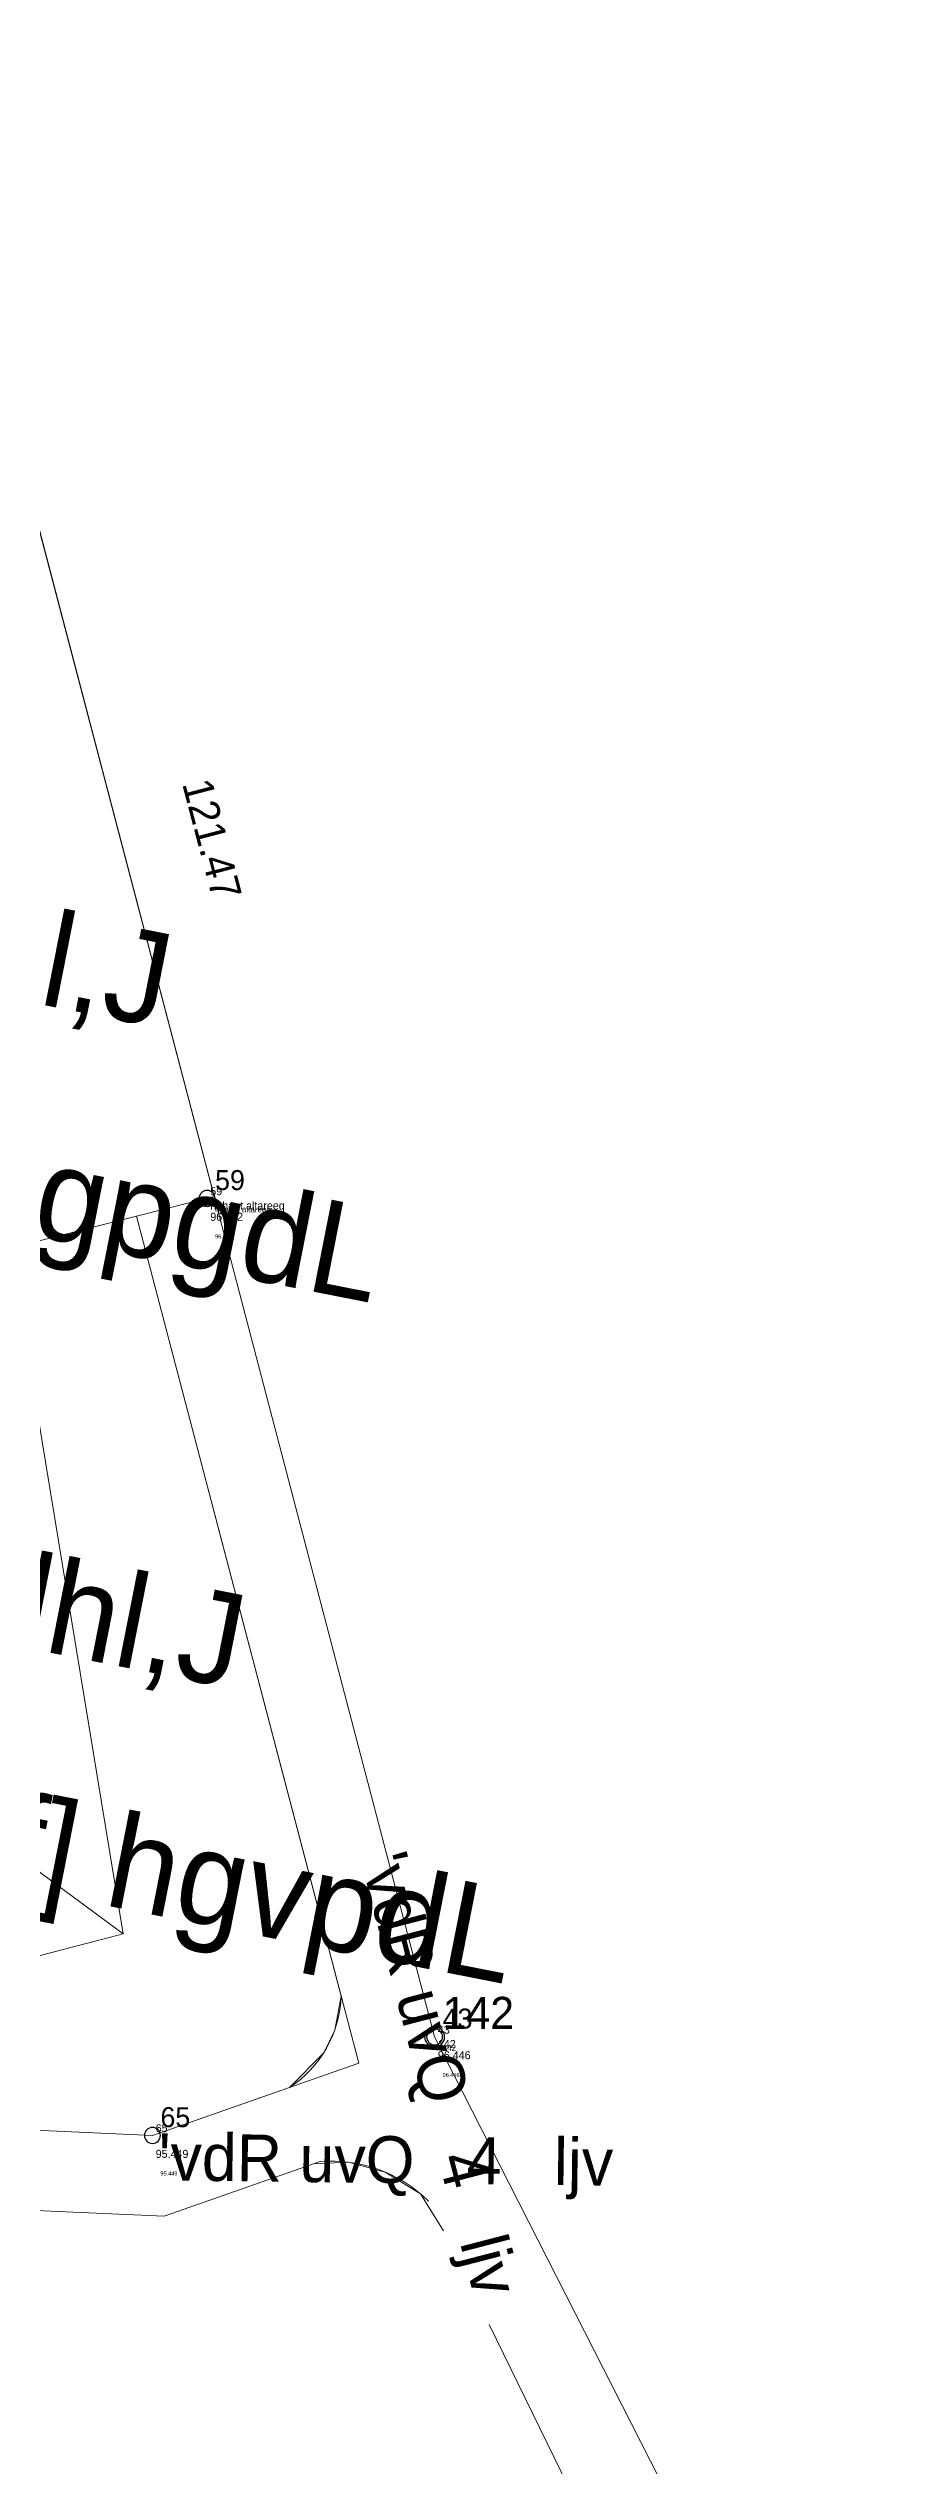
# Model space of a CAD drawing. Header units: metres. Extents: x 151242 to 151572, y 179622 to 180002.
# Drawn here: x 151395.6 to 151437.6, y 179811.9 to 179932.7 of the extents above; entities that cross this region are included whole.
import ezdxf

# ---------------------------------------------------------------- set-up
doc = ezdxf.new("R2010")
doc.units = ezdxf.units.M
doc.layers.get('0').update_dxf_attribs({"linetype": 'CONTINUOUS'})
for name, color, linetype in [('142', 7, 'CONTINUOUS'), ('DIM', 12, 'CONTINUOUS'), ('DIM6', 2, 'CONTINUOUS'), ('FRAME', 7, 'CONTINUOUS'), ('nehaet', 7, 'CONTINUOUS'), ('Point_Codes', 7, 'CONTINUOUS'), ('Point_Elevations', 7, 'CONTINUOUS'), ('Point_Names', 7, 'CONTINUOUS'), ('TEXT', 6, 'CONTINUOUS')]:
    doc.layers.add(name, color=color, linetype=linetype)
doc.styles.add('F1', font='f1.shx', dxfattribs={"height": 0.5})
doc.styles.add('MONOTEXT', font='txt')

# ---------------------------------------------------------------- blocks, each defined once
blk = doc.blocks.new('CIRCLE', base_point=(100, 100))
at = {"color": 0}
for start, end in [(90, 270), (270, 90)]:
    blk.add_arc((100, 100), 100, start, end, dxfattribs=at)
at = {"flags": 1}
for tag in ['NAME', 'FEATURE_CODE']:
    blk.add_attdef(tag, (0, 0), '', height=1, dxfattribs=at)

msp = doc.modelspace()

# ---------------------------------------------------------------- linework, layer by layer
at = {"color": 7}
for start, end in [(90, 270), (270, 90)]:
    msp.add_arc((151414.86, 179833.3, 96.45), 0.5, start, end, dxfattribs=at)
at = {"layer": 'DIM', "color": 7, "lineweight": 0}
for p, q in [((151384.1, 179950.63), (151414.86, 179833.3)), ((151414.86, 179833.3), (151437.64, 179788.49))]:
    msp.add_line(p, q, dxfattribs=at)
at = {"layer": 'DIM6', "color": 7, "lineweight": 0}
for p, q in [((151393.4, 179915.13, 96.59), (151403.84, 179875.31, 96.59)), ((151403.84, 179875.31, 96.59), (151393.4, 179915.13, 96.59)), ((151393.65, 179872.73, 96.59), (151403.84, 179875.31, 96.59)), ((151403.84, 179875.31, 96.59), (151393.71, 179872.75, 96.59)), ((151403.84, 179875.31, 96.59), (151393.71, 179872.75, 96.59)), ((151393.71, 179872.75, 95.93), (151399.96, 179874.33, 95.93)), ((151399.96, 179874.33, 95.93), (151410.19, 179835.33, 95.93)), ((151399.96, 179874.33), (151411.07, 179831.98)), ((151410.19, 179835.33, 95.93), (151409.87, 179833.63, 95.93)), ((151410.19, 179835.33, 95.93), (151410.19, 179835.33, 95.93)), ((151409.87, 179833.63, 95.93), (151409.32, 179832.5, 95.93)), ((151400.76, 179828.37, 95.45), (151411.07, 179831.98, 96.18)), ((151409.32, 179832.5, 95.93), (151407.6, 179830.77, 95.93)), ((151407.6, 179830.77, 95.93), (151400.76, 179828.37, 95.93)), ((151400.76, 179828.37, 95.93), (151383.44, 179829.14, 95.93)), ((151400.76, 179828.37, 95.45), (151383.44, 179829.14, 95.45)), ((151401.35, 179824.34, 95.4), (151409.14, 179827.07, 95.95)), ((151408.8, 179826.95, 95.92), (151401.35, 179824.34, 95.4)), ((151410.56, 179827.03), (151408.8, 179826.95, 95.92)), ((151412.39, 179826.54), (151410.56, 179827.03)), ((151414.16, 179825.45), (151412.39, 179826.54)), ((151401.35, 179824.34, 95.4), (151384.33, 179825.09, 95.45)), ((151401.35, 179824.34, 95.45), (151384.33, 179825.09, 95.45)), ((151415.31, 179823.6), (151414.16, 179825.45)), ((151417.59, 179818.92, 97.69), (151431.34, 179790.78, 97.69))]:
    msp.add_line(p, q, dxfattribs=at)
for centre, radius, start, end in [((151404.53, 179835.52, 95.93), 5.66, 302.8614, 358.0962), ((151409.68, 179820.16), 6.93, 45.3546, 94.4147)]:
    msp.add_arc(centre, radius, start, end, dxfattribs=at)
at = {"layer": 'TEXT', "color": 7, "lineweight": 0}
for p, q in [((151393.91, 179871.16, 96.29), (151399.3, 179838.45, 95.89)), ((151399.3, 179838.45, 95.89), (151365.13, 179863.66)), ((151399.3, 179838.45, 95.89), (151370.49, 179830.97, 95.68))]:
    msp.add_line(p, q, dxfattribs=at)

# ---------------------------------------------------------------- block references
at = {"color": 7}
ref = msp.add_blockref('CIRCLE', (151400.76, 179828.37, 95.45), dxfattribs=dict(at, xscale=0.003999999986262992, yscale=0.003999999986262992, zscale=0.003999999986262992))
ref.add_attrib('NAME', '65', (151400.92, 179828.53, 95.45), dxfattribs={"height": 0.4})
ref.add_attrib('ELEVATION', '95.449', (151400.92, 179827.25, 95.45), dxfattribs={"height": 0.4})
at = {"layer": '142', "color": 7}
ref = msp.add_blockref('CIRCLE', (151414.86, 179833.3, 96.45), dxfattribs=dict(at, xscale=0.003999999986262992, yscale=0.003999999986262992, zscale=0.003999999986262992))
ref.add_attrib('NAME', '43', (151415.02, 179833.46, 96.45), dxfattribs={"layer": '0', "height": 0.4})
ref.add_attrib('FEATURE_CODE', '142', (151415.02, 179832.74, 96.45), dxfattribs={"layer": '0', "height": 0.4})
ref.add_attrib('ELEVATION', '96.446', (151415.02, 179832.18, 96.45), dxfattribs={"layer": '0', "height": 0.4})
at = {"layer": 'nehaet', "color": 7}
ref = msp.add_blockref('CIRCLE', (151403.49, 179875.22, 96.59), dxfattribs=dict(at, xscale=0.003999999986262992, yscale=0.003999999986262992, zscale=0.003999999986262992))
ref.add_attrib('NAME', '59', (151403.65, 179875.38, 96.59), dxfattribs={"layer": '0', "height": 0.4})
ref.add_attrib('FEATURE_CODE', 'nehaet altareeq', (151403.65, 179874.66, 96.59), dxfattribs={"layer": '0', "height": 0.4})
ref.add_attrib('ELEVATION', '96.592', (151403.65, 179874.1, 96.59), dxfattribs={"layer": '0', "height": 0.4})

# ---------------------------------------------------------------- texts
at = {"color": 7, "flags": 1}
for tag in ['NAME', 'FEATURE_CODE']:
    msp.add_attdef(tag, (151414.36, 179832.8, 96.45), '', height=0.005, dxfattribs=at)
at = {"layer": 'DIM6', "color": 7, "lineweight": 0, "insert": (151403.74, 179893.18), "char_height": 1.5, "attachment_point": 5, "rotation": 284.7117}
msp.add_mtext('\\A1;121.47', dxfattribs=at)
at = {"layer": 'FRAME', "color": 7, "style": 'F1'}
for s, height, rotation, p in [('plhl,J', 4.687, 348.85, (151386.78, 179886.57)), ('uf] hgpgdL', 4.687, 348.85, (151382.66, 179875.71)), ('plhl,J', 4.687, 348.85, (151390.45, 179853.53, 96.05)), ('uf] hgvpdL', 4.687, 348.85, (151389.69, 179841.59)), ("'vdR uvQ   4   ljv", 2.3438, 284.5512, (151411.15, 179842.15)), ("'vdR uvQ   4   ljv", 2.3437, 359.3132, (151401.05, 179826.13))]:
    msp.add_text(s, height=height, rotation=rotation, dxfattribs=at).set_placement(p)
at = {"layer": 'Point_Codes', "color": 7, "char_height": 0.3, "attachment_point": 1, "style": 'MONOTEXT'}
for s, insert in [('nehaet altareeq', (151403.89, 179874.82, 96.59)), ('142', (151415.26, 179832.9, 96.45))]:
    msp.add_mtext(s, dxfattribs=dict(at, insert=insert))
at = {"layer": 'Point_Elevations', "color": 7, "char_height": 0.2, "attachment_point": 1, "style": 'MONOTEXT'}
for s, insert in [('96.592', (151403.89, 179873.42, 96.59)), ('96.446', (151415.26, 179831.5, 96.45)), ('95.449', (151401.16, 179826.57, 95.45))]:
    msp.add_mtext(s, dxfattribs=dict(at, insert=insert))
at = {"layer": 'Point_Names', "color": 7, "style": 'MONOTEXT'}
msp.add_text('142', height=1.6, dxfattribs=at).set_placement((151415.26, 179833.7, 96.45))
at = {"layer": 'Point_Names', "color": 7, "char_height": 1, "width": 1, "attachment_point": 7, "style": 'MONOTEXT'}
for s, insert in [('59', (151403.89, 179875.62, 96.59)), ('43', (151415.26, 179833.7, 96.45)), ('65', (151401.16, 179828.77, 95.45))]:
    msp.add_mtext(s, dxfattribs=dict(at, insert=insert))

doc.saveas('drawing.dxf')
